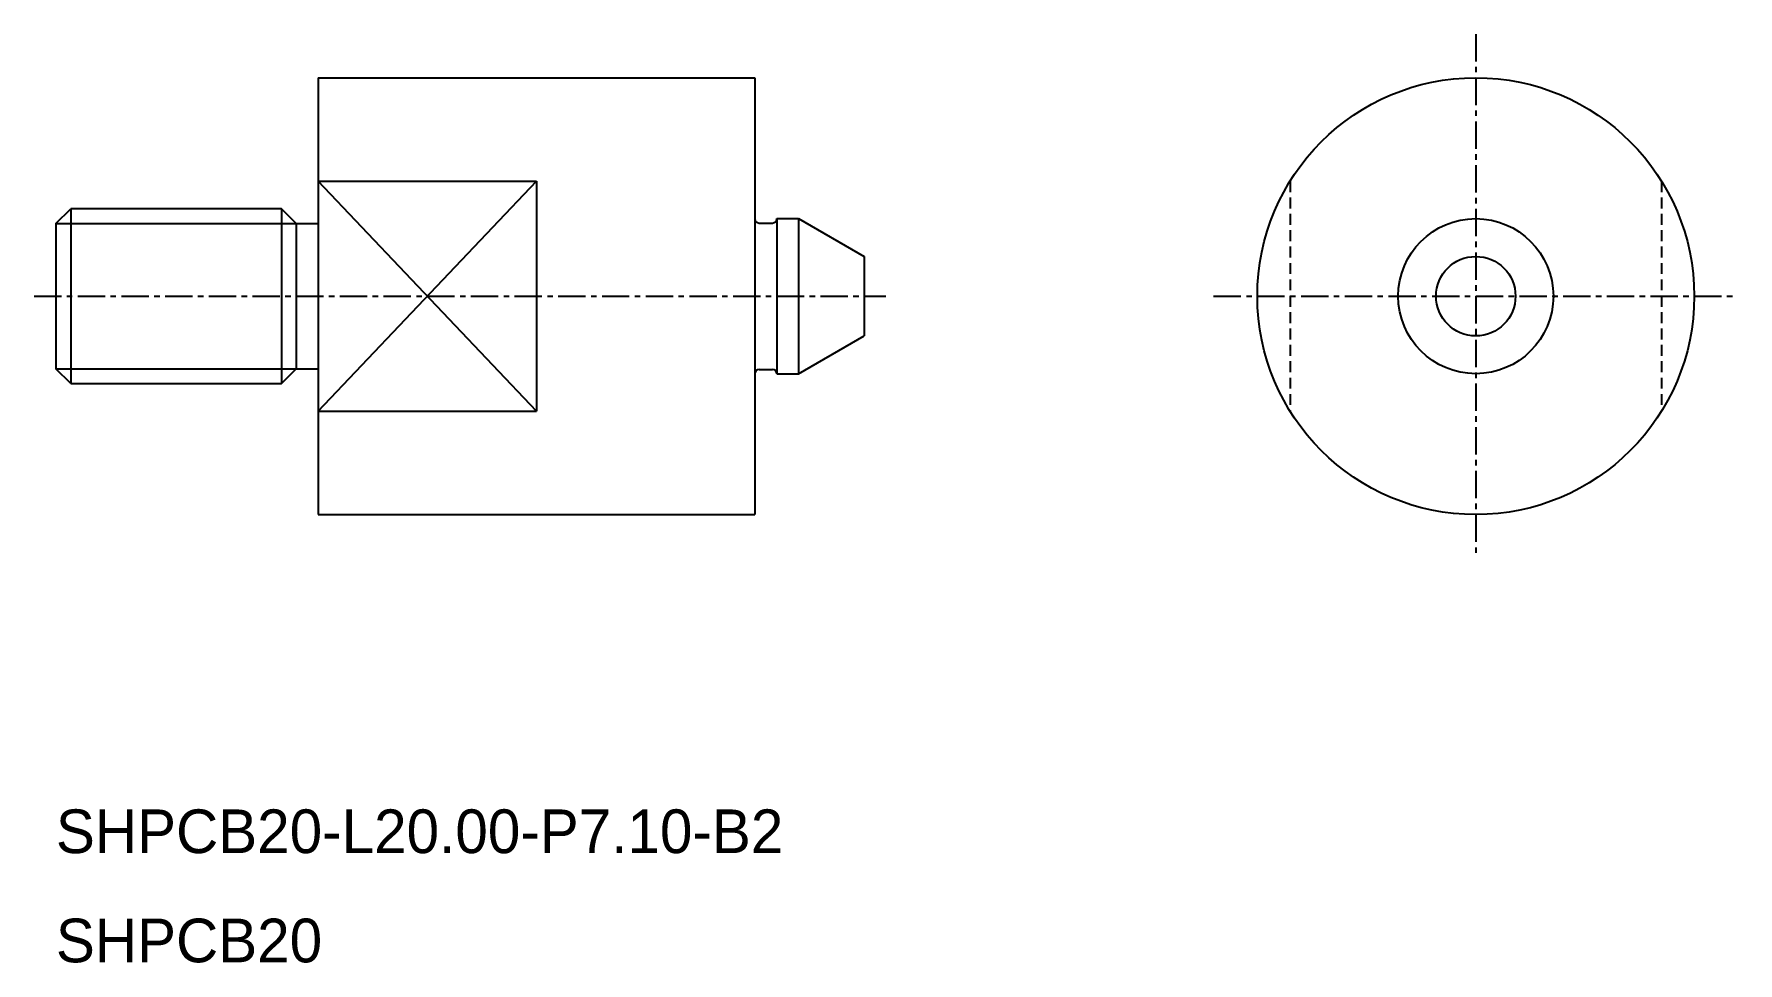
# Model space of a CAD drawing. Extents: x -958.6 to -880.6, y -850.3 to -807.7.
import ezdxf

# ---------------------------------------------------------------- set-up
doc = ezdxf.new("R2010")
doc.units = 0
doc.linetypes.add('CENTER', pattern=[2, 1.25, -0.25, 0.25, -0.25])
doc.linetypes.add('DASHED', pattern=[0.75, 0.5, -0.25])
doc.layers.get('0').update_dxf_attribs({"linetype": 'CONTINUOUS'})
doc.layers.add('CENTER', color=1, linetype='CENTER')

msp = doc.modelspace()

# ---------------------------------------------------------------- linework, layer by layer
at = {"color": 7, "linetype": 'CONTINUOUS'}
for p, q in [((-945.562, -809.731), (-925.562, -809.731)), ((-945.562, -809.731), (-945.562, -829.731)), ((-925.562, -809.731), (-925.562, -829.731)), ((-945.562, -814.463), (-935.562, -814.463)), ((-935.562, -814.463), (-935.562, -824.998)), ((-957.562, -816.407), (-956.885, -815.731)), ((-947.238, -815.731), (-956.885, -815.731)), ((-956.885, -815.731), (-956.885, -823.731)), ((-946.562, -816.407), (-947.238, -815.731)), ((-947.238, -815.731), (-947.238, -823.731)), ((-957.562, -816.407), (-957.562, -823.054)), ((-946.562, -816.407), (-945.562, -816.407)), ((-946.562, -816.407), (-946.562, -823.054)), ((-925.362, -816.381), (-924.762, -816.381)), ((-924.562, -816.181), (-924.562, -823.281)), ((-924.562, -816.181), (-924.562, -816.181)), ((-924.562, -816.181), (-923.562, -816.181)), ((-923.562, -816.181), (-920.562, -817.913)), ((-923.562, -816.181), (-923.562, -823.281)), ((-920.562, -817.913), (-920.562, -821.548)), ((-923.562, -823.281), (-920.562, -821.548)), ((-956.885, -823.731), (-957.562, -823.054)), ((-947.238, -823.731), (-946.562, -823.054)), ((-946.562, -823.054), (-945.562, -823.054)), ((-925.362, -823.081), (-924.762, -823.081)), ((-924.562, -823.281), (-924.562, -823.281)), ((-924.562, -823.281), (-923.562, -823.281)), ((-956.885, -823.731), (-947.238, -823.731)), ((-945.562, -824.998), (-935.562, -824.998)), ((-945.562, -829.731), (-925.562, -829.731))]:
    msp.add_line(p, q, dxfattribs=at)
at = {"color": 3, "linetype": 'CONTINUOUS'}
for p, q in [((-935.562, -824.998), (-945.562, -814.463)), ((-945.562, -824.998), (-935.562, -814.463))]:
    msp.add_line(p, q, dxfattribs=at)
at = {"color": 3, "linetype": 'DASHED'}
for p, q in [((-901.062, -814.463), (-901.062, -824.998)), ((-884.062, -814.463), (-884.062, -824.998))]:
    msp.add_line(p, q, dxfattribs=at)
at = {"color": 3}
for p, q in [((-957.562, -816.407), (-946.562, -816.407)), ((-957.562, -823.054), (-946.562, -823.054))]:
    msp.add_line(p, q, dxfattribs=at)
at = {"color": 7, "linetype": 'CONTINUOUS'}
for radius in [10, 3.55, 1.818]:
    msp.add_circle((-892.562, -819.731), radius, dxfattribs=at)
for centre, start, end in [((-925.362, -816.181), 180, 270), ((-924.762, -816.181), 270, 0), ((-925.362, -823.281), 90, 180), ((-924.762, -823.281), 360, 90)]:
    msp.add_arc(centre, 0.2, start, end, dxfattribs=at)
at = {"layer": 'CENTER', "color": 1, "linetype": 'CENTER'}
for p, q in [((-892.562, -807.731), (-892.562, -831.731)), ((-958.562, -819.731), (-919.562, -819.731)), ((-904.562, -819.731), (-880.562, -819.731))]:
    msp.add_line(p, q, dxfattribs=at)

# ---------------------------------------------------------------- texts
at = {"color": 7, "linetype": 'CONTINUOUS'}
for s, p in [('SHPCB20-L20.00-P7.10-B2', (-957.562, -845.231)), ('SHPCB20', (-957.562, -850.231))]:
    msp.add_text(s, height=2, dxfattribs=at).set_placement(p)

doc.saveas('drawing.dxf')
